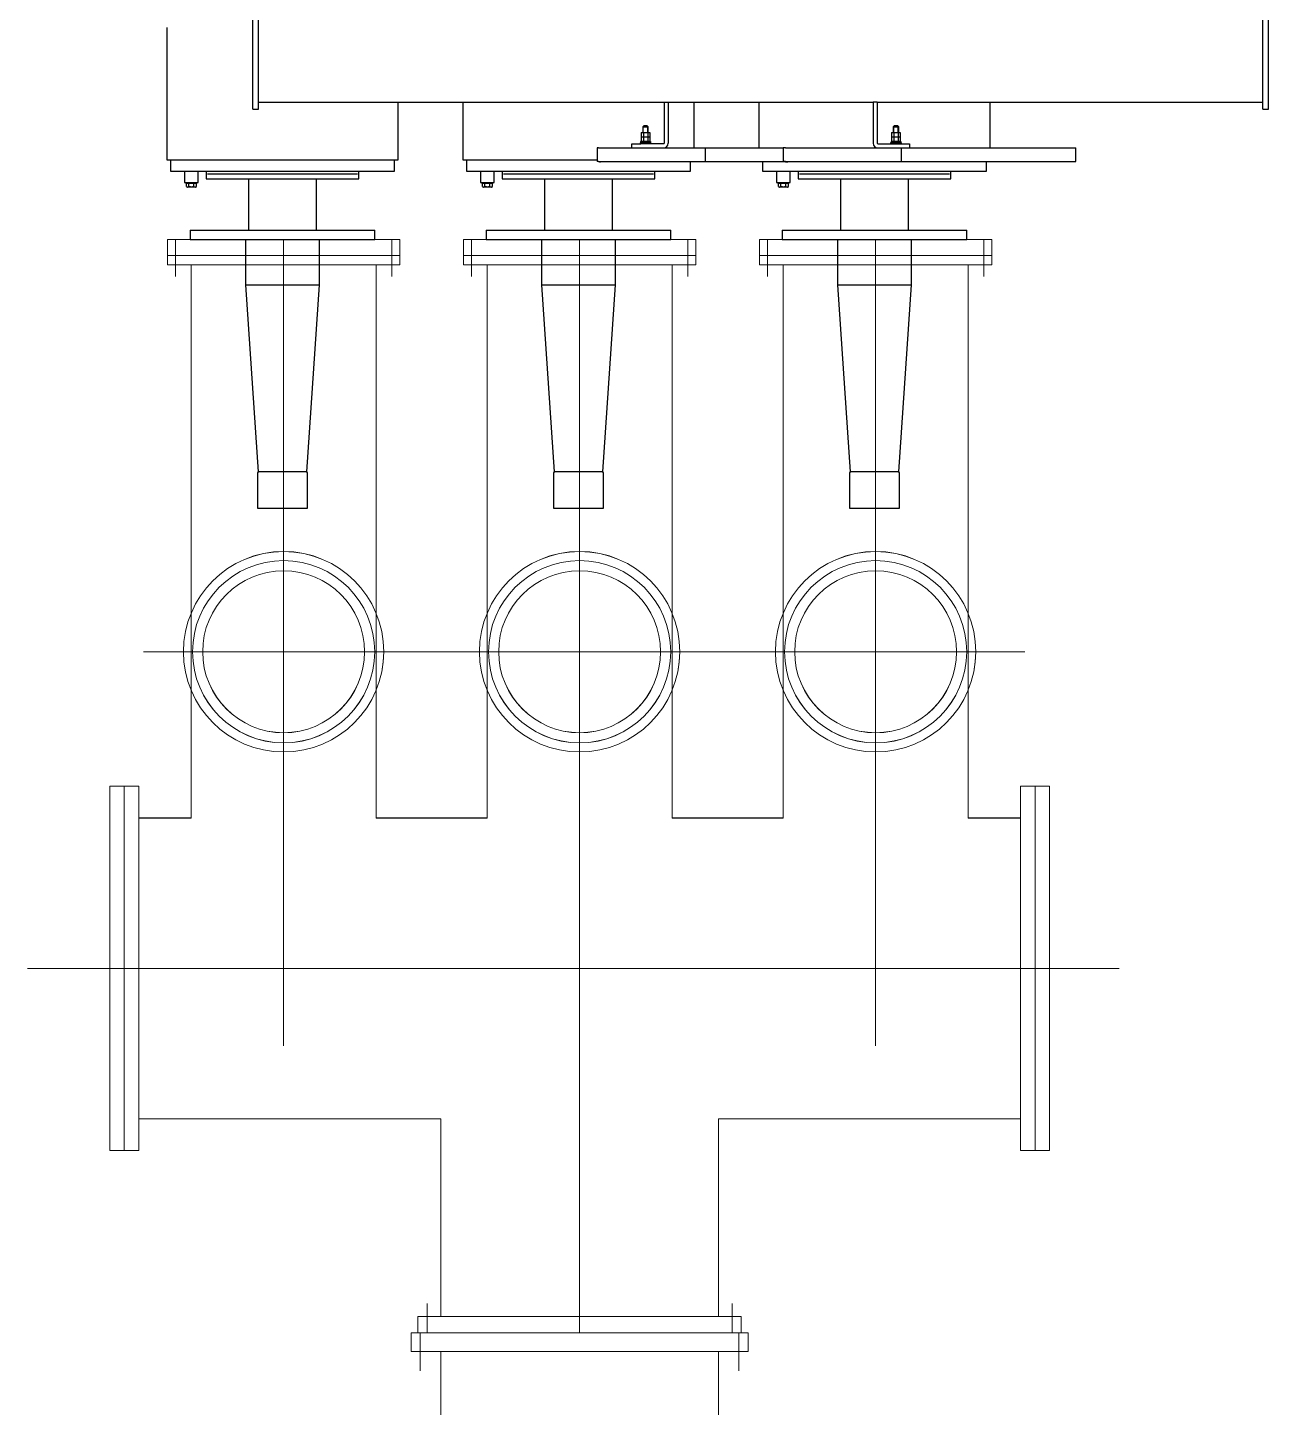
# Model space of a CAD drawing. Header units: millimetres. Extents: x 89978 to 501025, y -351975 to 835730.
# Drawn here: x 324440 to 327165, y -291475 to -288446 of the extents above; entities that cross this region are included whole.
import ezdxf

# ---------------------------------------------------------------- set-up
doc = ezdxf.new("R2010")
doc.units = ezdxf.units.MM
doc.header["$LTSCALE"] = 150
doc.layers.add('------00 Switch Gear_154kV', color=4, linetype='Continuous')
doc.layers.add('------00 Switch Gear_GIS', color=3, linetype='Continuous')

# ---------------------------------------------------------------- blocks, each defined once
blk = doc.blocks.new('X-1F-PLAN$0$top tr')
at = {"layer": '------00 Switch Gear_154kV', "linetype": 'Continuous'}
for p, q in [((321131, 116987.9), (321021, 116987.9)), ((321021, 116987.9), (321021, 116913.4)), ((321131, 116913.4), (321131, 116987.9)), ((321781, 116987.9), (321671, 116987.9)), ((321671, 116987.9), (321671, 116913.4)), ((321781, 116913.4), (321781, 116987.9)), ((322431, 116987.9), (322321, 116987.9)), ((322321, 116987.9), (322321, 116913.4)), ((322431, 116913.4), (322431, 116987.9)), ((321022.6, 116907.9), (320995, 116497.9)), ((321022.6, 116907.9), (321129.5, 116907.9)), ((321157, 116497.9), (321129.5, 116907.9)), ((321672.6, 116907.9), (321645, 116497.9)), ((321672.6, 116907.9), (321779.5, 116907.9)), ((321807, 116497.9), (321779.5, 116907.9)), ((322322.6, 116907.9), (322295, 116497.9)), ((322322.6, 116907.9), (322429.5, 116907.9)), ((322457, 116497.9), (322429.5, 116907.9)), ((321157, 116497.9), (320995, 116497.9)), ((320995, 116497.9), (320995, 116397.9)), ((321157, 116397.9), (321157, 116497.9)), ((321807, 116497.9), (321645, 116497.9)), ((321645, 116497.9), (321645, 116397.9)), ((321807, 116397.9), (321807, 116497.9)), ((322457, 116497.9), (322295, 116497.9)), ((322295, 116497.9), (322295, 116397.9)), ((322457, 116397.9), (322457, 116497.9)), ((321278.5, 116397.9), (320873.5, 116397.9)), ((320873.5, 116397.9), (320873.5, 116377.9)), ((321278.5, 116377.9), (321278.5, 116397.9)), ((321928.5, 116397.9), (321523.5, 116397.9)), ((321523.5, 116397.9), (321523.5, 116377.9)), ((321928.5, 116377.9), (321928.5, 116397.9)), ((322578.5, 116397.9), (322173.5, 116397.9)), ((322173.5, 116397.9), (322173.5, 116377.9)), ((322578.5, 116377.9), (322578.5, 116397.9)), ((321278.5, 116377.9), (320873.5, 116377.9)), ((321001, 116377.9), (321001, 116264.9)), ((321151, 116264.9), (321151, 116377.9)), ((321928.5, 116377.9), (321523.5, 116377.9)), ((321651, 116377.9), (321651, 116264.9)), ((321801, 116264.9), (321801, 116377.9)), ((322578.5, 116377.9), (322173.5, 116377.9)), ((322301, 116377.9), (322301, 116264.9)), ((322451, 116264.9), (322451, 116377.9)), ((321291, 116272.9), (321261, 116272.9)), ((321261, 116272.9), (321261, 116247.9)), ((321264, 116275.2), (321288, 116275.2)), ((321264, 116275.2), (321264, 116272.9)), ((321267, 116283.2), (321265.1, 116282.1)), ((321265.1, 116282.1), (321265.1, 116275.2)), ((321267, 116283.2), (321285, 116283.2)), ((321270.6, 116282.1), (321270.6, 116275.2)), ((321281.5, 116282.1), (321281.5, 116275.2)), ((321287, 116282.1), (321285, 116283.2)), ((321287, 116282.1), (321287, 116275.2)), ((321288, 116272.9), (321288, 116275.2)), ((321291, 116247.9), (321291, 116272.9)), ((321941, 116272.9), (321911, 116272.9)), ((321911, 116272.9), (321911, 116247.9)), ((321914, 116275.2), (321938, 116275.2)), ((321914, 116275.2), (321914, 116272.9)), ((321917, 116283.2), (321915.1, 116282.1)), ((321915.1, 116282.1), (321915.1, 116275.2)), ((321917, 116283.2), (321935, 116283.2)), ((321920.6, 116282.1), (321920.6, 116275.2)), ((321931.5, 116282.1), (321931.5, 116275.2)), ((321937, 116282.1), (321935, 116283.2)), ((321937, 116282.1), (321937, 116275.2)), ((321938, 116272.9), (321938, 116275.2)), ((321941, 116247.9), (321941, 116272.9)), ((322591, 116272.9), (322561, 116272.9)), ((322561, 116272.9), (322561, 116247.9)), ((322564, 116275.2), (322588, 116275.2)), ((322564, 116275.2), (322564, 116272.9)), ((322567, 116283.2), (322565.1, 116282.1)), ((322565.1, 116282.1), (322565.1, 116275.2)), ((322567, 116283.2), (322585, 116283.2)), ((322570.6, 116282.1), (322570.6, 116275.2)), ((322581.5, 116282.1), (322581.5, 116275.2)), ((322587, 116282.1), (322585, 116283.2)), ((322587, 116282.1), (322587, 116275.2)), ((322588, 116272.9), (322588, 116275.2)), ((322591, 116247.9), (322591, 116272.9)), ((321322, 116247.9), (320830, 116247.9)), ((320830, 116247.9), (320830, 116227.9)), ((321243.5, 116264.9), (320908.5, 116264.9)), ((320908.5, 116264.9), (320908.5, 116247.9)), ((321241, 116253.9), (320911, 116253.9)), ((321243.5, 116247.9), (321243.5, 116264.9)), ((321322, 116227.9), (321322, 116247.9)), ((321972, 116247.9), (321480, 116247.9)), ((321480, 116247.9), (321480, 116227.9)), ((321893.5, 116264.9), (321558.5, 116264.9)), ((321558.5, 116264.9), (321558.5, 116247.9)), ((321891, 116253.9), (321561, 116253.9)), ((321893.5, 116247.9), (321893.5, 116264.9)), ((321972, 116222.9), (321972, 116247.9)), ((322622, 116247.9), (322130, 116247.9)), ((322130, 116247.9), (322130, 116222.9)), ((322543.5, 116264.9), (322208.5, 116264.9)), ((322208.5, 116264.9), (322208.5, 116247.9)), ((322541, 116253.9), (322211, 116253.9)), ((322543.5, 116247.9), (322543.5, 116264.9)), ((322622, 116222.9), (322622, 116247.9)), ((320642.2, 116226.9), (320634.2, 116226.9)), ((320634.2, 116226.9), (320634.2, 116196.9)), ((321009.5, 116226.9), (320642.2, 116226.9)), ((320648.6, 116227.9), (320654.6, 116227.9)), ((320648.6, 116227.9), (320648.6, 116226.9)), ((320654.6, 116227.9), (320979.4, 116227.9)), ((320979.4, 116227.9), (320985.4, 116227.9)), ((320985.4, 116227.9), (321108, 116227.9)), ((320985.4, 116226.9), (320985.4, 116227.9)), ((321017.5, 116226.9), (321009.5, 116226.9)), ((321108, 116226.9), (321017.5, 116226.9)), ((321017.5, 116196.9), (321017.5, 116226.9)), ((321108, 116227.9), (321266.4, 116227.9)), ((321271.1, 116226.9), (321108, 116226.9)), ((321271.8, 116227.9), (321266.4, 116227.9)), ((321271.1, 116226.9), (321276.8, 116226.9)), ((321271.8, 116227.9), (321454.1, 116227.9)), ((321271.8, 116226.9), (321271.8, 116227.9)), ((321447.8, 116226.9), (321276.8, 116226.9)), ((321276.8, 116196.9), (321276.8, 116226.9)), ((321588.6, 116226.9), (321447.8, 116226.9)), ((321447.8, 116196.9), (321447.8, 116226.9)), ((321454.1, 116227.9), (321588.6, 116227.9)), ((321454.1, 116227.9), (321454.1, 116226.9)), ((321588.6, 116227.9), (321605.5, 116227.9)), ((321610.4, 116226.9), (321588.6, 116226.9)), ((321605.5, 116227.9), (321677.5, 116227.9)), ((321682.4, 116226.9), (321610.4, 116226.9)), ((321679.9, 116227.9), (321677.5, 116227.9)), ((321679.9, 116226.9), (321679.9, 116227.9)), ((321682.4, 116226.9), (321684.9, 116226.9)), ((321684.9, 116196.9), (321684.9, 116226.9)), ((321980, 116222.9), (321684.9, 116222.9)), ((321980, 116096.9), (321980, 116222.9)), ((322630, 116222.9), (322122, 116222.9)), ((322122, 116222.9), (322122, 116096.9)), ((322630, 115932.9), (322630, 116222.9)), ((320642.2, 116196.9), (320634.2, 116196.9)), ((321009.5, 116196.9), (320642.2, 116196.9)), ((320822, 116196.9), (320822, 116096.9)), ((320998.9, 116187.9), (320998.9, 116196.9)), ((321018.9, 116187.9), (320998.9, 116187.9)), ((321017.5, 116196.9), (321009.5, 116196.9)), ((321016.9, 116187.9), (321016.9, 116185.6)), ((321016.9, 116185.6), (321040.9, 116185.6)), ((321108, 116196.9), (321017.5, 116196.9)), ((321018.2, 116183.1), (321018.2, 116185.6)), ((321018.2, 116183.1), (321039.6, 116183.1)), ((321068.9, 116187.9), (321018.9, 116187.9)), ((321019.4, 116173.1), (321019.4, 116183.1)), ((321024.1, 116173.1), (321024.1, 116183.1)), ((321033.6, 116173.1), (321033.6, 116183.1)), ((321038.4, 116173.1), (321038.4, 116183.1)), ((321039.6, 116183.1), (321039.6, 116185.6)), ((321040.9, 116185.6), (321040.9, 116187.9)), ((321069.9, 116096.9), (321069.9, 116186.9)), ((321078.9, 116096.9), (321078.9, 116186.9)), ((321271.1, 116196.9), (321108, 116196.9)), ((321271.1, 116196.9), (321276.8, 116196.9)), ((321447.8, 116196.9), (321276.8, 116196.9)), ((321330, 116096.9), (321330, 116196.9)), ((321588.6, 116196.9), (321447.8, 116196.9)), ((321472, 116196.9), (321472, 116096.9)), ((321528.9, 116096.9), (321528.9, 116186.9)), ((321537.9, 116096.9), (321537.9, 116186.9)), ((321538.9, 116187.9), (321588.9, 116187.9)), ((321566.9, 116187.9), (321566.9, 116185.6)), ((321566.9, 116185.6), (321590.9, 116185.6)), ((321568.2, 116183.1), (321568.2, 116185.6)), ((321568.2, 116183.1), (321589.6, 116183.1)), ((321569.4, 116173.1), (321569.4, 116183.1)), ((321574.1, 116173.1), (321574.1, 116183.1)), ((321583.6, 116173.1), (321583.6, 116183.1)), ((321588.4, 116173.1), (321588.4, 116183.1)), ((321610.4, 116196.9), (321588.6, 116196.9)), ((321608.9, 116187.9), (321588.9, 116187.9)), ((321589.6, 116183.1), (321589.6, 116185.6)), ((321590.9, 116185.6), (321590.9, 116187.9)), ((321608.9, 116196.9), (321608.9, 116187.9)), ((321682.4, 116196.9), (321610.4, 116196.9)), ((321682.4, 116196.9), (321684.9, 116196.9)), ((321024.1, 116173.1), (321019.4, 116173.1)), ((321024.1, 116173.1), (321019.4, 116173.1)), ((321019.4, 116163.1), (321019.4, 116173.1)), ((321024.1, 116163.1), (321019.4, 116163.1)), ((321022.9, 116163.1), (321022.9, 116150.9)), ((321034.9, 116150.9), (321022.9, 116150.9)), ((321022.9, 116150.9), (321024.9, 116148.9)), ((321023.9, 116163.1), (321023.9, 116149.9)), ((321033.6, 116173.1), (321024.1, 116173.1)), ((321033.6, 116173.1), (321024.1, 116173.1)), ((321024.1, 116163.1), (321024.1, 116173.1)), ((321033.6, 116163.1), (321024.1, 116163.1)), ((321032.9, 116148.9), (321034.9, 116150.9)), ((321038.4, 116173.1), (321033.6, 116173.1)), ((321038.4, 116173.1), (321033.6, 116173.1)), ((321033.6, 116163.1), (321033.6, 116173.1)), ((321038.4, 116163.1), (321033.6, 116163.1)), ((321033.8, 116163.1), (321033.8, 116149.9)), ((321034.9, 116150.9), (321034.9, 116163.1)), ((321038.4, 116163.1), (321038.4, 116173.1)), ((321574.1, 116173.1), (321569.4, 116173.1)), ((321574.1, 116173.1), (321569.4, 116173.1)), ((321569.4, 116163.1), (321569.4, 116173.1)), ((321574.1, 116163.1), (321569.4, 116163.1)), ((321572.9, 116163.1), (321572.9, 116150.9)), ((321584.9, 116150.9), (321572.9, 116150.9)), ((321572.9, 116150.9), (321574.9, 116148.9)), ((321573.9, 116163.1), (321573.9, 116149.9)), ((321583.6, 116173.1), (321574.1, 116173.1)), ((321583.6, 116173.1), (321574.1, 116173.1)), ((321574.1, 116163.1), (321574.1, 116173.1)), ((321583.6, 116163.1), (321574.1, 116163.1)), ((321582.9, 116148.9), (321584.9, 116150.9)), ((321588.4, 116173.1), (321583.6, 116173.1)), ((321588.4, 116173.1), (321583.6, 116173.1)), ((321583.6, 116163.1), (321583.6, 116173.1)), ((321588.4, 116163.1), (321583.6, 116163.1)), ((321583.8, 116163.1), (321583.8, 116149.9)), ((321584.9, 116150.9), (321584.9, 116163.1)), ((321588.4, 116163.1), (321588.4, 116173.1)), ((321024.9, 116148.9), (321032.9, 116148.9)), ((321574.9, 116148.9), (321582.9, 116148.9)), ((320211, 116111.9), (320211, 114743.9)), ((320223, 116111.9), (320211, 116111.9)), ((320223, 116111.9), (320223, 114743.9)), ((321069.9, 116096.9), (320223, 116096.9)), ((321069.9, 116096.9), (321078.9, 116096.9)), ((321528.9, 116096.9), (321078.9, 116096.9)), ((321537.9, 116096.9), (321528.9, 116096.9)), ((322429, 116096.9), (321537.9, 116096.9)), ((322429, 116111.9), (322429, 114743.9)), ((322441, 116111.9), (322429, 116111.9)), ((322441, 116111.9), (322441, 114743.9))]:
    blk.add_line(p, q, dxfattribs=at)
for centre, radius, start, end in [((321031, 116913.4), 10, 180, 212.7707), ((321121, 116913.4), 10, 327.2293, 0), ((321681, 116913.4), 10, 180, 212.7707), ((321771, 116913.4), 10, 327.2293, 0), ((322331, 116913.4), 10, 180, 212.7707), ((322421, 116913.4), 10, 327.2293, 0), ((321267.8, 116278), 4.91, 56.0412, 123.9588), ((321284.3, 116278), 4.91, 56.0412, 123.9588), ((321917.8, 116278), 4.91, 56.0412, 123.9588), ((321934.3, 116278), 4.91, 56.0412, 123.9588), ((322567.8, 116278), 4.91, 56.0412, 123.9588), ((322584.3, 116278), 4.91, 56.0412, 123.9588), ((321068.9, 116186.9), 10, 0, 90), ((321068.9, 116186.9), 1, 0, 90), ((321538.9, 116186.9), 10, 90, 180), ((321538.9, 116186.9), 1, 90, 180)]:
    blk.add_arc(centre, radius, start, end, dxfattribs=at)
for points in [[(321270.6, 116282.1), (321271.5, 116282.4), (321272.4, 116282.6), (321274.2, 116282.9), (321275.1, 116283), (321276.5, 116283), (321277, 116282.9), (321277.9, 116282.9), (321278.4, 116282.8), (321279.7, 116282.6), (321280.6, 116282.4), (321281.5, 116282.1)], [(321920.6, 116282.1), (321921.5, 116282.4), (321922.4, 116282.6), (321924.2, 116282.9), (321925.1, 116283), (321926.5, 116283), (321927, 116282.9), (321927.9, 116282.9), (321928.4, 116282.8), (321929.7, 116282.6), (321930.6, 116282.4), (321931.5, 116282.1)], [(322570.6, 116282.1), (322571.5, 116282.4), (322572.4, 116282.6), (322574.2, 116282.9), (322575.1, 116283), (322576.5, 116283), (322577, 116282.9), (322577.9, 116282.9), (322578.4, 116282.8), (322579.7, 116282.6), (322580.6, 116282.4), (322581.5, 116282.1)]]:
    blk.add_open_spline(points, degree=3, knots=[0, 0, 0, 0, 0.25, 0.25, 0.5, 0.5, 0.625, 0.625, 0.75, 0.75, 1, 1, 1, 1], dxfattribs=at)
blk = doc.blocks.new('X-1F-PLAN$0$GIS(2)')
at = {"layer": '------00 Switch Gear_GIS', "linetype": 'Continuous', "lineweight": 13}
for p, q in [((12973.3, 9157.6), (12973.3, 9213.6)), ((12973.3, 9213.6), (13483.3, 9213.6)), ((12990.8, 9132.1), (12990.8, 9213.6)), ((13403.3, 9213.5), (13053.3, 9213.5)), ((13228.3, 7443.7), (13228.3, 9213.6)), ((13465.8, 9132.1), (13465.8, 9213.6)), ((13483.3, 9157.6), (13483.3, 9213.6)), ((13623.3, 9157.6), (13623.3, 9213.6)), ((13623.3, 9213.6), (14133.3, 9213.6)), ((13640.8, 9132.1), (13640.8, 9213.6)), ((14053.3, 9213.5), (13703.3, 9213.5)), ((13878.3, 6813.6), (13878.3, 9213.6)), ((14115.8, 9132.1), (14115.8, 9213.6)), ((14133.3, 9157.6), (14133.3, 9213.6)), ((14273.3, 9157.6), (14273.3, 9213.6)), ((14273.3, 9213.6), (14783.3, 9213.6)), ((14290.8, 9132.1), (14290.8, 9213.6)), ((14703.3, 9213.5), (14353.3, 9213.5)), ((14528.3, 7443.7), (14528.3, 9213.6)), ((14765.8, 9132.1), (14765.8, 9213.6)), ((14783.3, 9157.6), (14783.3, 9213.6)), ((12973.3, 9178.6), (13483.3, 9178.6)), ((13623.3, 9178.6), (14133.3, 9178.6)), ((14273.3, 9178.6), (14783.3, 9178.6)), ((12973.3, 9157.6), (13483.3, 9157.6)), ((13025.1, 9157.6), (13025.1, 7943.6)), ((13431.5, 9157.6), (13431.5, 7943.6)), ((13623.3, 9157.6), (14133.3, 9157.6)), ((13675.1, 9157.6), (13675.1, 7943.6)), ((14081.5, 9157.6), (14081.5, 7943.6)), ((14273.3, 9157.6), (14783.3, 9157.6)), ((14325.1, 9157.6), (14325.1, 7943.6)), ((14731.5, 9157.6), (14731.5, 7943.6)), ((14856, 8308.6), (12920.5, 8308.6)), ((12846.3, 7213.8), (12846.3, 8013.4)), ((12846.3, 8013.4), (12910.3, 8013.4)), ((12878.3, 7213.8), (12878.3, 8013.4)), ((12910.3, 7213.8), (12910.3, 8013.4)), ((14846.3, 7213.7), (14846.3, 8013.3)), ((14846.3, 8013.3), (14910.3, 8013.3)), ((14878.3, 7213.7), (14878.3, 8013.3)), ((14910.3, 7213.7), (14910.3, 8013.3)), ((13025.1, 7943.6), (12910.3, 7943.6)), ((13675.1, 7943.6), (13431.5, 7943.6)), ((14325.1, 7943.6), (14081.5, 7943.6)), ((14846.3, 7943.6), (14731.5, 7943.6)), ((15062.8, 7613.6), (12666, 7613.6)), ((12910.3, 7283.6), (13573.3, 7283.6)), ((13573.3, 7283.6), (13573.3, 6849.6)), ((14183.3, 7283.6), (14183.3, 6849.6)), ((14846.3, 7283.6), (14183.3, 7283.6)), ((12910.3, 7213.8), (12846.3, 7213.8)), ((14846.3, 7213.7), (14910.3, 7213.7)), ((13543.5, 6813.6), (13543.5, 6878.1)), ((14213.5, 6813.6), (14213.5, 6878.1)), ((13523.3, 6813.6), (13523.3, 6849.6)), ((14233.3, 6849.6), (13523.3, 6849.6)), ((14233.3, 6813.6), (14233.3, 6849.6)), ((13508.3, 6813.6), (14248.3, 6813.6)), ((13508.3, 6813.6), (13508.3, 6772.6)), ((14233.3, 6813.6), (13523.3, 6813.6)), ((13527.9, 6813.6), (13527.9, 6730.5)), ((14227.9, 6813.6), (14227.9, 6730.5)), ((14248.3, 6813.6), (14248.3, 6772.6)), ((13508.3, 6772.6), (14248.3, 6772.6)), ((13573.3, 6772.6), (13573.3, 5654.6)), ((14183.3, 6772.6), (14183.3, 5654.6))]:
    blk.add_line(p, q, dxfattribs=at)
for centre, radius in [((13228.3, 8308.6), 220), ((13878.3, 8308.6), 220), ((14528.3, 8308.6), 220), ((13228.3, 8308.6), 200), ((13228.3, 8308.6), 177.8), ((13878.3, 8308.6), 200), ((13878.3, 8308.6), 177.8), ((14528.3, 8308.6), 200), ((14528.3, 8308.6), 177.8)]:
    blk.add_circle(centre, radius, dxfattribs=at)

msp = doc.modelspace()

# ---------------------------------------------------------------- linework, layer by layer
at = {"layer": '------00 Switch Gear_GIS', "linetype": 'Continuous', "lineweight": 13}
for p, q in [((324747, -288967.1), (324747, -288911.1)), ((324747, -288911.1), (325257, -288911.1)), ((324764.5, -288992.6), (324764.5, -288911.1)), ((325177, -288911.1), (324827, -288911.1)), ((325002, -290680.9), (325002, -288911.1)), ((325239.5, -288992.6), (325239.5, -288911.1)), ((325257, -288967.1), (325257, -288911.1)), ((325397, -288967.1), (325397, -288911.1)), ((325397, -288911.1), (325907, -288911.1)), ((325414.5, -288992.6), (325414.5, -288911.1)), ((325827, -288911.1), (325477, -288911.1)), ((325652, -291311.1), (325652, -288911.1)), ((325889.5, -288992.6), (325889.5, -288911.1)), ((325907, -288967.1), (325907, -288911.1)), ((326047, -288967.1), (326047, -288911.1)), ((326047, -288911.1), (326557, -288911.1)), ((326064.5, -288992.6), (326064.5, -288911.1)), ((326477, -288911.1), (326127, -288911.1)), ((326302, -290680.9), (326302, -288911.1)), ((326539.5, -288992.6), (326539.5, -288911.1)), ((326557, -288967.1), (326557, -288911.1)), ((324747, -288946.1), (325257, -288946.1)), ((325397, -288946.1), (325907, -288946.1)), ((326047, -288946.1), (326557, -288946.1)), ((324747, -288967.1), (325257, -288967.1)), ((324798.8, -288967.1), (324798.8, -290181.1)), ((325205.2, -288967.1), (325205.2, -290181.1)), ((325397, -288967.1), (325907, -288967.1)), ((325448.8, -288967.1), (325448.8, -290181.1)), ((325855.2, -288967.1), (325855.2, -290181.1)), ((326047, -288967.1), (326557, -288967.1)), ((326098.8, -288967.1), (326098.8, -290181.1)), ((326505.2, -288967.1), (326505.2, -290181.1)), ((326629.6, -289816.1), (324694.2, -289816.1)), ((324620, -290910.9), (324620, -290111.3)), ((324620, -290111.3), (324684, -290111.3)), ((324652, -290910.9), (324652, -290111.3)), ((324684, -290910.9), (324684, -290111.3)), ((326620, -290910.9), (326620, -290111.3)), ((326620, -290111.3), (326684, -290111.3)), ((326652, -290910.9), (326652, -290111.3)), ((326684, -290910.9), (326684, -290111.3)), ((324798.8, -290181.1), (324684, -290181.1)), ((325448.8, -290181.1), (325205.2, -290181.1)), ((326098.8, -290181.1), (325855.2, -290181.1)), ((326620, -290181.1), (326505.2, -290181.1)), ((326836.4, -290511.1), (324439.7, -290511.1)), ((324684, -290841.1), (325347, -290841.1)), ((325347, -290841), (325347, -291275.1)), ((325957, -290841), (325957, -291275.1)), ((326620, -290841.1), (325957, -290841.1)), ((324684, -290910.9), (324620, -290910.9)), ((326620, -290910.9), (326684, -290910.9)), ((325317.2, -291311.1), (325317.2, -291246.5)), ((325987.2, -291311.1), (325987.2, -291246.5)), ((325297, -291311.1), (325297, -291275.1)), ((326007, -291275.1), (325297, -291275.1)), ((326007, -291311.1), (326007, -291275.1)), ((325282, -291311.1), (326022, -291311.1)), ((325282, -291311.1), (325282, -291352.1)), ((326007, -291311.1), (325297, -291311.1)), ((325301.6, -291311.1), (325301.6, -291394.2)), ((326001.6, -291311.1), (326001.6, -291394.2)), ((326022, -291311.1), (326022, -291352.1)), ((325282, -291352.1), (326022, -291352.1)), ((325347, -291352.1), (325347, -292470)), ((325957, -291352.1), (325957, -292470))]:
    msp.add_line(p, q, dxfattribs=at)
for centre, radius in [((325002, -289816.1), 220), ((325652, -289816.1), 220), ((326302, -289816.1), 220), ((325002, -289816.1), 200), ((325652, -289816.1), 200), ((326302, -289816.1), 200), ((325002, -289816.1), 177.8), ((325652, -289816.1), 177.8), ((326302, -289816.1), 177.8)]:
    msp.add_circle(centre, radius, dxfattribs=at)

# ---------------------------------------------------------------- block references
at = {"layer": '------00 Switch Gear_154kV', "color": 4, "rotation": 180}
msp.add_blockref('X-1F-PLAN$0$top tr', (647375.5, -172513.1), dxfattribs=at)
msp.add_blockref('X-1F-PLAN$0$top tr', (647375.5, -172513.1), dxfattribs=at)
at = {"layer": '------00 Switch Gear_GIS', "color": 3}
msp.add_blockref('X-1F-PLAN$0$GIS(2)', (311773.7, -298124.6), dxfattribs=at)

doc.saveas('drawing.dxf')
